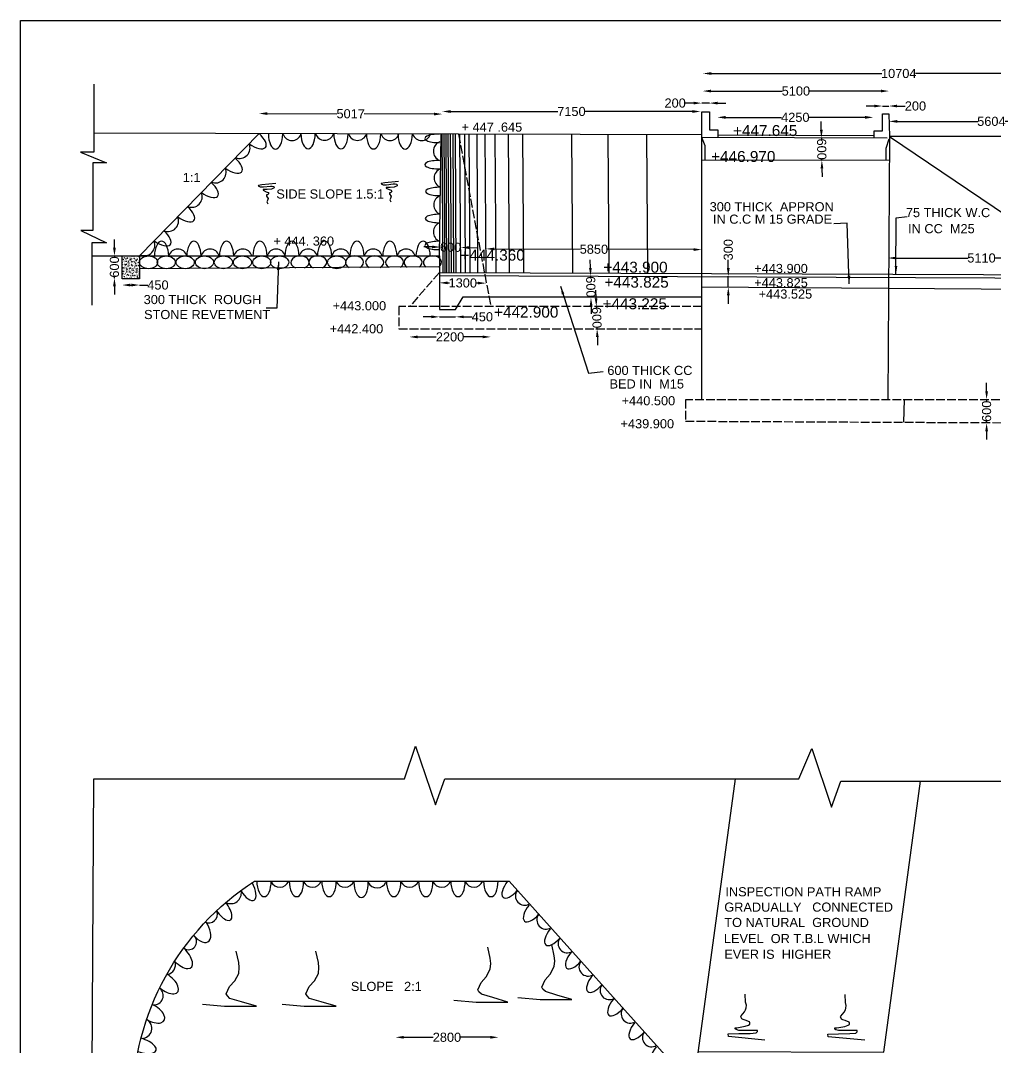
# Model space of a CAD drawing. Header units: millimetres. Extents: x 2190 to 106200, y 4148 to 77390.
# Drawn here: x 2190 to 28872, y 49282 to 77390 of the extents above; entities that cross this region are included whole.
import ezdxf

# ---------------------------------------------------------------- set-up
doc = ezdxf.new("R2010")
doc.units = ezdxf.units.MM
doc.linetypes.add('ACAD_ISO02W100', pattern=[15, 12, -3])
for name, color, linetype in [('DIM', 7, 'Continuous'), ('DWG', 7, 'Continuous'), ('TEXT', 7, 'Continuous')]:
    doc.layers.add(name, color=color, linetype=linetype)
doc.styles.get("Standard").update_dxf_attribs({"font": 'arial.ttf'})
doc.dimstyles.new('ISO-25', dxfattribs={"dimtxt": 250, "dimasz": 225, "dimexe": 1.25, "dimexo": 0.625, "dimtad": 0, "dimdec": 0, "dimtxsty": 'Standard', "dimcen": 2.5, "dimse1": 1, "dimse2": 1, "dimadec": 0, "dimazin": 0, "dimtfac": 1, "dimtdec": 0, "dimtmove": 0, "dimatfit": 3, "dimfxl": 1, "dimarcsym": 0})

# ---------------------------------------------------------------- blocks, each defined once
blk = doc.blocks.new('*D1')
at = {"layer": 'Defpoints', "color": 0, "transparency": 16777216}
for p in [(4971, 70948), (4760, 70340), (4971, 70340)]:
    blk.add_point(p, dxfattribs=at)
at = {"layer": 'DIM', "color": 0, "lineweight": -2, "transparency": 16777216}
for p, q in [((4760, 71173), (4760, 71398)), ((4760, 70948), (4760, 70921)), ((4760, 70340), (4760, 70367)), ((4760, 70115), (4760, 69890))]:
    blk.add_line(p, q, dxfattribs=at)
at = {"layer": 'DIM', "color": 0, "transparency": 16777216}
for points in [[(4722, 71173), (4798, 71173), (4760, 70948)], [(4722, 70115), (4798, 70115), (4760, 70340)]]:
    blk.add_solid(points, dxfattribs=at)
at = {"layer": 'DIM', "color": 0, "transparency": 16777216, "insert": (4760, 70644), "char_height": 250, "attachment_point": 5, "rotation": 90}
blk.add_mtext('600', dxfattribs=at)
blk = doc.blocks.new('*D2')
at = {"layer": 'Defpoints', "color": 0, "transparency": 16777216}
for p in [(4971, 70324), (5445, 70324), (5445, 70150)]:
    blk.add_point(p, dxfattribs=at)
at = {"layer": 'DIM', "color": 0, "lineweight": -2, "transparency": 16777216}
for p, q in [((5196, 70150), (5220, 70150)), ((5445, 70150), (5670, 70150))]:
    blk.add_line(p, q, dxfattribs=at)
at = {"layer": 'DIM', "color": 0, "transparency": 16777216}
for points in [[(5196, 70188), (5196, 70112), (4971, 70150)], [(5220, 70188), (5220, 70112), (5445, 70150)]]:
    blk.add_solid(points, dxfattribs=at)
at = {"layer": 'DIM', "color": 0, "transparency": 16777216, "insert": (5951, 70150), "char_height": 250, "attachment_point": 5}
blk.add_mtext('450', dxfattribs=at)
blk = doc.blocks.new('*D3')
at = {"layer": 'Defpoints', "color": 0, "transparency": 16777216}
for p in [(13655, 70250), (14931, 70202), (14932, 70240)]:
    blk.add_point(p, dxfattribs=at)
at = {"layer": 'DIM', "color": 0, "lineweight": -2, "transparency": 16777216}
for p, q in [((13879, 70210), (13931, 70209)), ((14706, 70203), (14655, 70204))]:
    blk.add_line(p, q, dxfattribs=at)
at = {"layer": 'DIM', "color": 0, "transparency": 16777216}
for points in [[(13880, 70247), (13879, 70172), (13654, 70211)], [(14707, 70241), (14706, 70166), (14931, 70202)]]:
    blk.add_solid(points, dxfattribs=at)
at = {"layer": 'DIM', "color": 0, "transparency": 16777216, "insert": (14293, 70207), "char_height": 250, "attachment_point": 5, "rotation": 359.5662}
blk.add_mtext('1300', dxfattribs=at)
blk = doc.blocks.new('*D4')
at = {"layer": 'Defpoints', "color": 0, "transparency": 16777216}
for p in [(13655, 69481), (14097, 69481), (14097, 69280)]:
    blk.add_point(p, dxfattribs=at)
at = {"layer": 'DIM', "color": 0, "lineweight": -2, "transparency": 16777216}
for p, q in [((13430, 69280), (13205, 69280)), ((13655, 69280), (14097, 69280)), ((14322, 69280), (14547, 69280))]:
    blk.add_line(p, q, dxfattribs=at)
at = {"layer": 'DIM', "color": 0, "transparency": 16777216}
for points in [[(13430, 69318), (13430, 69242), (13655, 69280)], [(14322, 69318), (14322, 69242), (14097, 69280)]]:
    blk.add_solid(points, dxfattribs=at)
at = {"layer": 'DIM', "color": 0, "transparency": 16777216, "insert": (14829, 69280), "char_height": 250, "attachment_point": 5}
blk.add_mtext('450', dxfattribs=at)
blk = doc.blocks.new('*D5')
at = {"layer": 'Defpoints', "color": 0, "transparency": 16777216}
for p in [(12830, 68760), (15060, 68760), (15060, 68730)]:
    blk.add_point(p, dxfattribs=at)
at = {"layer": 'DIM', "color": 0, "lineweight": -2, "transparency": 16777216}
for p, q in [((13055, 68730), (13569.375, 68730)), ((14835, 68730), (14320.625, 68730))]:
    blk.add_line(p, q, dxfattribs=at)
at = {"layer": 'DIM', "color": 0, "transparency": 16777216}
for points in [[(13055, 68767.5), (13055, 68692.5), (12830, 68730)], [(14835, 68767.5), (14835, 68692.5), (15060, 68730)]]:
    blk.add_solid(points, dxfattribs=at)
at = {"layer": 'DIM', "color": 0, "transparency": 16777216, "insert": (13945, 68730), "char_height": 250, "attachment_point": 5}
blk.add_mtext('2200', dxfattribs=at)
blk = doc.blocks.new('*D6')
at = {"layer": 'Defpoints', "color": 0, "transparency": 16777216}
for p in [(17940, 69562), (17949, 69563), (17960, 68954)]:
    blk.add_point(p, dxfattribs=at)
at = {"layer": 'DIM', "color": 0, "lineweight": -2, "transparency": 16777216}
for p, q in [((17941, 69787), (17934, 70012)), ((17949, 69563), (17949, 69535)), ((17969, 68954), (17968, 68982)), ((17976, 68730), (17983, 68505))]:
    blk.add_line(p, q, dxfattribs=at)
at = {"layer": 'DIM', "color": 0, "transparency": 16777216}
for points in [[(17979, 69789), (17904, 69786), (17949, 69563)], [(18013, 68731), (17939, 68728), (17969, 68954)]]:
    blk.add_solid(points, dxfattribs=at)
at = {"layer": 'DIM', "color": 0, "transparency": 16777216, "insert": (17959, 69258), "char_height": 250, "attachment_point": 5, "rotation": 271.8838}
blk.add_mtext('600', dxfattribs=at)
blk = doc.blocks.new('*D7')
at = {"layer": 'Defpoints', "color": 0, "transparency": 16777216}
for p in [(17930, 70397), (17801, 69808), (17940, 69810)]:
    blk.add_point(p, dxfattribs=at)
at = {"layer": 'DIM', "color": 0, "lineweight": -2, "transparency": 16777216}
for p, q in [((17787, 70619), (17783, 70844)), ((17791, 70394), (17791, 70378)), ((17801, 69808), (17801, 69824)), ((17806, 69583), (17810, 69358))]:
    blk.add_line(p, q, dxfattribs=at)
at = {"layer": 'DIM', "color": 0, "transparency": 16777216}
for points in [[(17824, 70620), (17749, 70619), (17791, 70394)], [(17843, 69583), (17768, 69582), (17801, 69808)]]:
    blk.add_solid(points, dxfattribs=at)
at = {"layer": 'DIM', "color": 0, "transparency": 16777216, "insert": (17796, 70101), "char_height": 250, "attachment_point": 5, "rotation": 271.0266}
blk.add_mtext('600', dxfattribs=at)
blk = doc.blocks.new('*D8')
at = {"layer": 'Defpoints', "color": 0, "transparency": 16777216}
for p in [(20835, 71120), (14929, 71050), (20834, 71030)]:
    blk.add_point(p, dxfattribs=at)
at = {"layer": 'DIM', "color": 0, "lineweight": -2, "transparency": 16777216}
for p, q in [((15154, 71139), (17509, 71131)), ((20610, 71121), (18256, 71128))]:
    blk.add_line(p, q, dxfattribs=at)
at = {"layer": 'DIM', "color": 0, "transparency": 16777216}
for points in [[(15155, 71176), (15154, 71101), (14929, 71140)], [(20610, 71158), (20610, 71083), (20835, 71120)]]:
    blk.add_solid(points, dxfattribs=at)
at = {"layer": 'DIM', "color": 0, "transparency": 16777216, "insert": (17882, 71130), "char_height": 250, "attachment_point": 5, "rotation": 359.8072}
blk.add_mtext('5850', dxfattribs=at)
blk = doc.blocks.new('*D9')
at = {"layer": 'Defpoints', "color": 0, "transparency": 16777216}
for p in [(13680, 71150), (14236, 71140), (14237, 71180)]:
    blk.add_point(p, dxfattribs=at)
at = {"layer": 'DIM', "color": 0, "lineweight": -2, "transparency": 16777216}
for p, q in [((13456, 71194), (13231, 71198)), ((13681, 71189), (13682, 71189)), ((14237, 71180), (14236, 71180)), ((14462, 71175), (14686, 71171))]:
    blk.add_line(p, q, dxfattribs=at)
at = {"layer": 'DIM', "color": 0, "transparency": 16777216}
for points in [[(13456, 71231), (13455, 71156), (13681, 71189)], [(14462, 71213), (14461, 71138), (14237, 71180)]]:
    blk.add_solid(points, dxfattribs=at)
at = {"layer": 'DIM', "color": 0, "transparency": 16777216, "insert": (13959, 71185), "char_height": 250, "attachment_point": 5, "rotation": 358.9731}
blk.add_mtext('600', dxfattribs=at)
blk = doc.blocks.new('*D10')
at = {"layer": 'Defpoints', "color": 0, "transparency": 16777216}
for p in [(13733, 74830), (8715, 74292), (13732, 74278)]:
    blk.add_point(p, dxfattribs=at)
at = {"layer": 'DIM', "color": 0, "lineweight": -2, "transparency": 16777216}
for p, q in [((8942, 74843), (10851, 74838)), ((13508, 74831), (11599, 74836))]:
    blk.add_line(p, q, dxfattribs=at)
at = {"layer": 'DIM', "color": 0, "transparency": 16777216}
for points in [[(8942, 74881), (8942, 74806), (8717, 74844)], [(13508, 74868), (13508, 74793), (13733, 74830)]]:
    blk.add_solid(points, dxfattribs=at)
at = {"layer": 'DIM', "color": 0, "transparency": 16777216, "insert": (11225, 74837), "char_height": 250, "attachment_point": 5, "rotation": 359.8426}
blk.add_mtext('5017', dxfattribs=at)
blk = doc.blocks.new('*D11')
at = {"layer": 'Defpoints', "color": 0, "transparency": 16777216}
for p in [(13733, 74790), (20800, 74900), (20800, 74790)]:
    blk.add_point(p, dxfattribs=at)
at = {"layer": 'DIM', "color": 0, "lineweight": -2, "transparency": 16777216}
for p, q in [((13958, 74900), (16894, 74900)), ((20575, 74900), (17639, 74900))]:
    blk.add_line(p, q, dxfattribs=at)
at = {"layer": 'DIM', "color": 0, "transparency": 16777216}
for points in [[(13958, 74938), (13958, 74862), (13733, 74900)], [(20575, 74938), (20575, 74862), (20800, 74900)]]:
    blk.add_solid(points, dxfattribs=at)
at = {"layer": 'DIM', "color": 0, "transparency": 16777216, "insert": (17267, 74900), "char_height": 250, "attachment_point": 5}
blk.add_mtext('7150', dxfattribs=at)
blk = doc.blocks.new('*D12')
at = {"layer": 'Defpoints', "color": 0, "transparency": 16777216}
for p in [(20860, 75400), (25960, 75460), (25960, 75400)]:
    blk.add_point(p, dxfattribs=at)
at = {"layer": 'DIM', "color": 0, "lineweight": -2, "transparency": 16777216}
for p, q in [((21085, 75460), (23037, 75460)), ((25735, 75460), (23783, 75460))]:
    blk.add_line(p, q, dxfattribs=at)
at = {"layer": 'DIM', "color": 0, "transparency": 16777216}
for points in [[(21085, 75498), (21085, 75422), (20860, 75460)], [(25735, 75498), (25735, 75422), (25960, 75460)]]:
    blk.add_solid(points, dxfattribs=at)
at = {"layer": 'DIM', "color": 0, "transparency": 16777216, "insert": (23410, 75460), "char_height": 250, "attachment_point": 5}
blk.add_mtext('5100', dxfattribs=at)
blk = doc.blocks.new('*D13')
at = {"layer": 'Defpoints', "color": 0, "transparency": 16777216}
for p in [(20870, 75960), (31580, 75960), (31580, 75940)]:
    blk.add_point(p, dxfattribs=at)
at = {"layer": 'DIM', "color": 0, "lineweight": -2, "transparency": 16777216}
for p, q in [((21095, 75940), (25766, 75940)), ((31355, 75940), (26684, 75940))]:
    blk.add_line(p, q, dxfattribs=at)
at = {"layer": 'DIM', "color": 0, "transparency": 16777216}
for points in [[(21095, 75978), (21095, 75902), (20870, 75940)], [(31355, 75978), (31355, 75902), (31580, 75940)]]:
    blk.add_solid(points, dxfattribs=at)
at = {"layer": 'DIM', "color": 0, "transparency": 16777216, "insert": (26225, 75940), "char_height": 250, "attachment_point": 5}
blk.add_mtext('10704', dxfattribs=at)
blk = doc.blocks.new('*D14')
at = {"layer": 'Defpoints', "color": 0, "transparency": 16777216}
for p in [(20834, 75130), (20834, 74840), (21042, 74840)]:
    blk.add_point(p, dxfattribs=at)
at = {"layer": 'DIM', "color": 0, "lineweight": -2, "transparency": 16777216}
for p, q in [((20609, 75130), (20384, 75130)), ((21042, 75130), (20834, 75130)), ((21267, 75130), (21492, 75130))]:
    blk.add_line(p, q, dxfattribs=at)
at = {"layer": 'DIM', "color": 0, "transparency": 16777216}
for points in [[(20609, 75168), (20609, 75092), (20834, 75130)], [(21267, 75168), (21267, 75092), (21042, 75130)]]:
    blk.add_solid(points, dxfattribs=at)
at = {"layer": 'DIM', "color": 0, "transparency": 16777216, "insert": (20106, 75130), "char_height": 250, "attachment_point": 5}
blk.add_mtext('200', dxfattribs=at)
blk = doc.blocks.new('*D15')
at = {"layer": 'Defpoints', "color": 0, "transparency": 16777216}
for p in [(21260, 74670), (25530, 74740), (25530, 74670)]:
    blk.add_point(p, dxfattribs=at)
at = {"layer": 'DIM', "color": 0, "lineweight": -2, "transparency": 16777216}
for p, q in [((21485, 74740), (23016, 74740)), ((25305, 74740), (23774, 74740))]:
    blk.add_line(p, q, dxfattribs=at)
at = {"layer": 'DIM', "color": 0, "transparency": 16777216}
for points in [[(21485, 74778), (21485, 74702), (21260, 74740)], [(25305, 74778), (25305, 74702), (25530, 74740)]]:
    blk.add_solid(points, dxfattribs=at)
at = {"layer": 'DIM', "color": 0, "transparency": 16777216, "insert": (23395, 74740), "char_height": 250, "attachment_point": 5}
blk.add_mtext('4250', dxfattribs=at)
blk = doc.blocks.new('*D16')
at = {"layer": 'Defpoints', "color": 0, "transparency": 16777216}
for p in [(25954, 75050), (25780, 74836), (25954, 74836)]:
    blk.add_point(p, dxfattribs=at)
at = {"layer": 'DIM', "color": 0, "lineweight": -2, "transparency": 16777216}
for p, q in [((25555, 75050), (25330, 75050)), ((25780, 75050), (25954, 75050)), ((26179, 75050), (26404, 75050))]:
    blk.add_line(p, q, dxfattribs=at)
at = {"layer": 'DIM', "color": 0, "transparency": 16777216}
for points in [[(25555, 75088), (25555, 75012), (25780, 75050)], [(26179, 75088), (26179, 75012), (25954, 75050)]]:
    blk.add_solid(points, dxfattribs=at)
at = {"layer": 'DIM', "color": 0, "transparency": 16777216, "insert": (26682, 75050), "char_height": 250, "attachment_point": 5}
blk.add_mtext('200', dxfattribs=at)
blk = doc.blocks.new('*D17')
at = {"layer": 'Defpoints', "color": 0, "transparency": 16777216}
for p in [(25961, 74520), (31560, 74630), (31560, 74520)]:
    blk.add_point(p, dxfattribs=at)
at = {"layer": 'DIM', "color": 0, "lineweight": -2, "transparency": 16777216}
for p, q in [((26186, 74630), (28387, 74630)), ((31335, 74630), (29134, 74630))]:
    blk.add_line(p, q, dxfattribs=at)
at = {"layer": 'DIM', "color": 0, "transparency": 16777216}
for points in [[(26186, 74668), (26186, 74592), (25961, 74630)], [(31335, 74668), (31335, 74592), (31560, 74630)]]:
    blk.add_solid(points, dxfattribs=at)
at = {"layer": 'DIM', "color": 0, "transparency": 16777216, "insert": (28760, 74630), "char_height": 250, "attachment_point": 5}
blk.add_mtext('5604', dxfattribs=at)
blk = doc.blocks.new('*D18')
at = {"layer": 'Defpoints', "color": 0, "transparency": 16777216}
for p in [(24120, 74174), (24120, 73565), (24130, 73565)]:
    blk.add_point(p, dxfattribs=at)
at = {"layer": 'DIM', "color": 0, "lineweight": -2, "transparency": 16777216}
for p, q in [((24106, 74399), (24103, 74624)), ((24110, 74174), (24110, 74146)), ((24120, 73565), (24120, 73592)), ((24124, 73340), (24127, 73115))]:
    blk.add_line(p, q, dxfattribs=at)
at = {"layer": 'DIM', "color": 0, "transparency": 16777216}
for points in [[(24144, 74399), (24069, 74398), (24110, 74174)], [(24161, 73341), (24086, 73340), (24120, 73565)]]:
    blk.add_solid(points, dxfattribs=at)
at = {"layer": 'DIM', "color": 0, "transparency": 16777216, "insert": (24115, 73869), "char_height": 250, "attachment_point": 5, "rotation": 270.9398}
blk.add_mtext('600', dxfattribs=at)
blk = doc.blocks.new('*D50')
at = {"layer": 'Defpoints', "color": 0, "transparency": 16777216}
for p in [(28630, 67020), (28730, 67020), (28730, 66370)]:
    blk.add_point(p, dxfattribs=at)
at = {"layer": 'DIM', "color": 0, "lineweight": -2, "transparency": 16777216}
for p, q in [((28630, 67245), (28630, 67470)), ((28630, 67020), (28630, 66972)), ((28630, 66370), (28630, 66418)), ((28630, 66145), (28630, 65920))]:
    blk.add_line(p, q, dxfattribs=at)
at = {"layer": 'DIM', "color": 0, "transparency": 16777216}
for points in [[(28592, 67245), (28668, 67245), (28630, 67020)], [(28592, 66145), (28668, 66145), (28630, 66370)]]:
    blk.add_solid(points, dxfattribs=at)
at = {"layer": 'DIM', "color": 0, "transparency": 16777216, "insert": (28630, 66695), "char_height": 250, "attachment_point": 5, "rotation": 90}
blk.add_mtext('600', dxfattribs=at)
blk = doc.blocks.new('*D53')
at = {"layer": 'Defpoints', "color": 0, "transparency": 16777216}
for p in [(25930, 70880), (31050, 70890), (31050, 70880)]:
    blk.add_point(p, dxfattribs=at)
at = {"layer": 'DIM', "color": 0, "lineweight": -2, "transparency": 16777216}
for p, q in [((26155, 70890), (28117, 70890)), ((30825, 70890), (28863, 70890))]:
    blk.add_line(p, q, dxfattribs=at)
at = {"layer": 'DIM', "color": 0, "transparency": 16777216}
for points in [[(26155, 70928), (26155, 70852), (25930, 70890)], [(30825, 70928), (30825, 70852), (31050, 70890)]]:
    blk.add_solid(points, dxfattribs=at)
at = {"layer": 'DIM', "color": 0, "transparency": 16777216, "insert": (28490, 70890), "char_height": 250, "attachment_point": 5}
blk.add_mtext('5110', dxfattribs=at)
blk = doc.blocks.new('*D168')
at = {"layer": 'Defpoints', "color": 0, "transparency": 16777216}
for p in [(12450, 49490), (15270, 49560), (15270, 49490)]:
    blk.add_point(p, dxfattribs=at)
at = {"layer": 'DIM', "color": 0, "lineweight": -2, "transparency": 16777216}
for p, q in [((12675, 49560), (13484.375, 49560)), ((15045, 49560), (14235.625, 49560))]:
    blk.add_line(p, q, dxfattribs=at)
at = {"layer": 'DIM', "color": 0, "transparency": 16777216}
for points in [[(12675, 49597.5), (12675, 49522.5), (12450, 49560)], [(15045, 49597.5), (15045, 49522.5), (15270, 49560)]]:
    blk.add_solid(points, dxfattribs=at)
at = {"layer": 'DIM', "color": 0, "transparency": 16777216, "insert": (13860, 49560), "char_height": 250, "attachment_point": 5}
blk.add_mtext('2800', dxfattribs=at)
blk = doc.blocks.new('*D171')
at = {"layer": 'Defpoints', "color": 0, "transparency": 16777216}
for p in [(21560, 70390), (21610, 70390), (21610, 70090)]:
    blk.add_point(p, dxfattribs=at)
at = {"layer": 'DIM', "color": 0, "lineweight": -2, "transparency": 16777216}
for p, q in [((21560, 70615), (21560, 70840)), ((21560, 70090), (21560, 70390)), ((21560, 69865), (21560, 69640))]:
    blk.add_line(p, q, dxfattribs=at)
at = {"layer": 'DIM', "color": 0, "transparency": 16777216}
for points in [[(21522, 70615), (21598, 70615), (21560, 70390)], [(21522, 69865), (21598, 69865), (21560, 70090)]]:
    blk.add_solid(points, dxfattribs=at)
at = {"layer": 'DIM', "color": 0, "transparency": 16777216, "insert": (21560, 71116), "char_height": 250, "attachment_point": 5, "rotation": 90}
blk.add_mtext('300', dxfattribs=at)

msp = doc.modelspace()

# ---------------------------------------------------------------- hatches: boundary and pattern name
at = {"layer": 'DWG'}
h = msp.add_hatch(dxfattribs=at)
h.set_pattern_fill('AR-CONC', color=256, scale=0.5)
h.paths.add_polyline_path([(5444.6, 70948.3), (4971.4, 70948.3), (4971.4, 70323.9), (5444.6, 70323.9)])

# ---------------------------------------------------------------- linework, layer by layer
msp.add_lwpolyline([(106200, 4148.5), (2190, 4148.5), (2190, 77390), (106200, 77390)], close=True)
for points in [[(4193.3, 75648.6), (4193.3, 73786.3), (3828.8, 73786.3), (4543.8, 73492.3), (4165.2, 73492.3), (4165.2, 71644), (3842.8, 71644), (4543.8, 71308), (4137.2, 71308), (4137.2, 69599.8)], [(20834.5, 74258.9), (20834.5, 74887.1), (21041.8, 74887.1), (21041.8, 74396.5), (21272.1, 74396.5), (21272.1, 74185.2)], [(25554.5, 74168), (25554.5, 74371), (25779.6, 74371), (25779.6, 74836), (25953.5, 74836), (25967.7, 74218.4)], [(20834.5, 67010.5), (20834.5, 74258.9), (4193.3, 74304.7)], [(8715.2, 74292.2), (5444.6, 70948.3), (5444.6, 70323.9), (4971.4, 70323.9), (4971.4, 70948.3)], [(13654.5, 70948.3), (13704.6, 74278.5)], [(13755.7, 70495.5), (13731.8, 74278.5)], [(13810.2, 70495.3), (13786.4, 74278.3)], [(13858.3, 70495.1), (13834.5, 74278.2)], [(13919.2, 70494.9), (13895.4, 74278)], [(13980.2, 70494.7), (13956.4, 74277.8)], [(14050.7, 70494.4), (14026.9, 74277.6)], [(14114.9, 70494.1), (14091, 74277.5)], [(14239.9, 70493.6), (14216.1, 74277.1)], [(14371.4, 70493.1), (14347.6, 74276.8)], [(14493.3, 70492.7), (14469.5, 74276.4)], [(14708.2, 70491.8), (14684.4, 74275.8)], [(14932.7, 70491), (14908.9, 74275.2)], [(15205.3, 70489.9), (15181.5, 74274.5)], [(15567.8, 70488.5), (15543.9, 74273.5)], [(15962.1, 70486.9), (15938.3, 74272.4)], [(17305.6, 70481.7), (17281.7, 74268.7)], [(18296.6, 70477.9), (18272.7, 74266)], [(19355.8, 70473.7), (19331.9, 74263.1)], [(25554.5, 74238.1), (21272.1, 74248.3)], [(32025.1, 69753.2), (32025.1, 70051.5), (31501.9, 70051.5), (31550, 74218.4), (25967.7, 74218.4), (25923.6, 67010.5)], [(25967.7, 74218.4), (32038.6, 70123.2)], [(25912.6, 74166.5), (20834.5, 74187)], [(20929.2, 73568.5), (20929.2, 73962.1), (20834.5, 74187)], [(25876.8, 73563.6), (25876.8, 73900.8), (25967.3, 74156.3)], [(25963.7, 73563.5), (20834.5, 73568.6)], [(9172.7, 72925.9), (8792.7, 72893.1), (8698.8, 72874.3), (8694.1, 72864.9), (8750.4, 72836.8), (8839.6, 72836.8), (9027.3, 72860.2), (9078.9, 72860.2), (9125.8, 72850.9), (9130.5, 72808.7), (9055.4, 72771.2), (8938.1, 72766.5), (8858.3, 72766.5), (8830.2, 72761.8), (8830.2, 72743.1), (8914.7, 72705.6), (8966.3, 72686.8), (8989.7, 72658.7), (8947.5, 72621.2), (8919.4, 72616.5), (8919.4, 72583.7), (8971, 72522.8), (8947.5, 72461.8), (8933.4, 72424.3), (8956.9, 72372.8)], [(12537.2, 72982.1), (12157.1, 72949.3), (12063.3, 72930.6), (12058.6, 72921.2), (12114.9, 72893.1), (12204.1, 72893.1), (12391.8, 72916.5), (12443.4, 72916.5), (12490.3, 72907.1), (12495, 72864.9), (12419.9, 72827.4), (12302.6, 72822.7), (12222.8, 72822.7), (12194.7, 72818.1), (12194.7, 72799.3), (12279.2, 72761.8), (12330.8, 72743.1), (12354.2, 72714.9), (12312, 72677.4), (12283.8, 72672.8), (12283.8, 72639.9), (12335.5, 72579), (12312, 72518.1), (12297.9, 72480.6), (12321.4, 72429)], [(4137.2, 70948.3), (13654.5, 70948.3), (13654.5, 69480.6), (14097.3, 69480.6), (14300.2, 69830.7), (20834.5, 69830.7)], [(13654.5, 70644.2), (5444.6, 70594.5)], [(13654.5, 70495.9), (31023.6, 70428.4), (31027.9, 69753.2)], [(13654.5, 70414.8), (31024, 70341.9)], [(20834.5, 70097.4), (31026.1, 70024.7)], [(26375.6, 67010.5), (26352.9, 66395.3)], [(3953.6, 13648.3), (4194.7, 56630.9), (12694.4, 56630.9), (12998.9, 57527), (13543.9, 55926), (13800.3, 56630.4), (23490, 56630.4), (23842.6, 57463.4), (24387.5, 55862.4), (24643.9, 56566.8), (39676.9, 56566.8)], [(20554.5, 22133.9), (20714, 49001.1), (21753.2, 56630.4)], [(20737.8, 49175.9), (25817.9, 49156.3), (26820.2, 56566.8)], [(14049.8, 50579.4), (14659.4, 50521), (15168.9, 50521), (15528, 50521), (15118.8, 50646.1), (14801.4, 50737.9), (14734.6, 50804.7), (14701.2, 50863.1), (14793.1, 51063.3), (14935.1, 51213.5), (15043.6, 51422.1), (15060.3, 51580.7), (15043.6, 51722.5), (14976.8, 52031.2)], [(15802.9, 50650.8), (16412.5, 50592.3), (16922, 50592.3), (17281.1, 50592.3), (16871.9, 50717.5), (16554.5, 50809.3), (16487.7, 50876), (16454.3, 50934.4), (16546.2, 51134.7), (16688.1, 51284.9), (16796.7, 51493.5), (16813.4, 51652), (16796.7, 51793.9), (16729.9, 52102.6)], [(7166.8, 50468.1), (7776.5, 50409.7), (8286, 50409.7), (8645.1, 50409.7), (8235.8, 50534.9), (7918.5, 50626.7), (7851.7, 50693.4), (7818.3, 50751.8), (7910.1, 50952.1), (8052.1, 51102.3), (8160.7, 51310.9), (8177.4, 51469.4), (8160.7, 51611.3), (8093.9, 51920)], [(9346.6, 50468.1), (9956.3, 50409.7), (10465.7, 50409.7), (10824.8, 50409.7), (10415.6, 50534.9), (10098.2, 50626.7), (10031.4, 50693.4), (9998, 50751.8), (10089.9, 50952.1), (10231.9, 51102.3), (10340.4, 51310.9), (10357.1, 51469.4), (10340.4, 51611.3), (10273.6, 51920)], [(22562.9, 49484.7), (21562, 49580.3), (21554.7, 49653.8), (21849, 49661.2), (22158.1, 49668.5), (22320, 49683.2), (22356.8, 49720), (22356.8, 49749.4), (22290.6, 49749.4), (22172.9, 49749.4), (22091.9, 49749.4), (21966.8, 49749.4), (21849, 49749.4), (21775.4, 49771.5), (21746, 49793.5), (21746, 49822.9), (21797.5, 49822.9), (22018.3, 49867), (22114, 49896.5), (22150.8, 49918.5), (22150.8, 49955.3), (22136.1, 49984.7), (22025.7, 50028.8), (21966.8, 50043.5), (21930, 50065.6), (21900.6, 50124.4), (21907.9, 50146.4), (21959.4, 50205.3), (22003.6, 50256.7), (22033, 50315.6), (22047.7, 50367), (22055.1, 50440.6), (22033, 50521.4), (22025.7, 50742)], [(25293.3, 49477.3), (24292.4, 49572.9), (24285, 49646.5), (24579.4, 49653.8), (24888.5, 49661.2), (25050.4, 49675.9), (25087.2, 49712.6), (25087.2, 49742), (25021, 49742), (24903.3, 49742), (24822.3, 49742), (24697.2, 49742), (24579.4, 49742), (24505.8, 49764.1), (24476.4, 49786.2), (24476.4, 49815.6), (24527.9, 49815.6), (24748.7, 49859.7), (24844.4, 49889.1), (24881.2, 49911.2), (24881.2, 49947.9), (24866.5, 49977.3), (24756.1, 50021.4), (24697.2, 50036.2), (24660.4, 50058.2), (24630.9, 50117), (24638.3, 50139.1), (24689.8, 50197.9), (24734, 50249.4), (24763.4, 50308.2), (24778.1, 50359.7), (24785.5, 50433.2), (24763.4, 50514.1), (24756.1, 50734.7)]]:
    msp.add_lwpolyline(points, dxfattribs=at)
at = {"layer": 'DWG', "linetype": 'ACAD_ISO02W100', "ltscale": 20}
for points in [[(14177.1, 74277.2), (15058.5, 69562.3)], [(13654.5, 70495.9), (12838.9, 69562.3)], [(20834.5, 69562.3), (12539.3, 69562.3), (12539.3, 68954.2), (20834.5, 68954.2)], [(29290, 67010.5), (20387.8, 67010.5), (20387.8, 66424), (29290, 66381.2)]]:
    msp.add_lwpolyline(points, dxfattribs=at)
at = {"layer": 'DWG'}
for points in [[(20653.3, 38769.3), (14783.6, 41677.7), (8514.5, 41628.9, -0.5401423), (8589, 53832.4, -0.29526)], [(8589, 53832.4), (15564.8, 53832.4), (20389.2, 48452.6), (8439.2, 48452.6, 0.8711109), (8420.9, 46921.1, 0.0748848)]]:
    msp.add_lwpolyline(points, format="xyb", dxfattribs=at)
for centre, radius, start, end in [((9621.3, 74361.6), 257.7, 198.2976, 341.38757), ((10512, 74368.9), 257.7, 198.2976, 341.38757), ((11411.6, 74366.4), 257.7, 198.2976, 341.38757), ((12303.5, 74364), 257.7, 198.2976, 341.38757), ((13168, 74361.6), 257.7, 198.2976, 341.38757), ((8182.2, 73904.9), 288.6, 248.08977, 23.18048), ((13761.9, 73814.6), 274.1, 109.98488, 248.29313), ((7526.8, 73234.8), 288.6, 248.08977, 23.18048), ((13784.1, 73081.2), 274.1, 109.98488, 248.29313), ((6872.9, 72566.3), 288.6, 248.08977, 23.18048), ((13773, 72341.4), 274.1, 109.98488, 248.29313), ((6225.8, 71904.6), 288.6, 248.08977, 23.18048), ((13761.9, 71603.2), 274.1, 109.98488, 248.29313), ((5578.2, 71242.5), 288.6, 248.08977, 23.18048), ((6493.1, 70876.9), 257, 16.13864, 163.86136), ((7378, 70876.9), 257, 16.13864, 163.86136), ((8272.1, 70876.9), 257, 16.13864, 163.86136), ((9185.9, 70876.9), 257, 16.13864, 163.86136), ((10063, 70876.9), 257, 16.13864, 163.86136), ((10953.8, 70876.9), 257, 16.13864, 163.86136), ((11841.3, 70876.9), 257, 16.13864, 163.86136), ((12741.5, 70876.9), 257, 16.13864, 163.86136), ((9286, 53933.7), 264.2, 205.49213, 337.45296), ((10176, 53933.7), 264.2, 205.49213, 337.45296), ((11066, 53933.7), 264.2, 205.49213, 337.45296), ((11946, 53911.3), 264.2, 205.49213, 337.45296), ((12836, 53933.7), 264.2, 205.49213, 337.45296), ((13716, 53933.7), 264.2, 205.49213, 337.45296), ((14596, 53933.7), 264.2, 205.49213, 337.45296), ((7942.9, 53508.7), 291.3, 242.54122, 10.1165), ((15989, 53428.5), 254.4, 142.33003, 301.43916), ((7333, 52933.6), 243.1, 247.6845, 16.85165), ((16575, 52775), 254.4, 142.33003, 301.43916), ((6789.2, 52176.6), 218.1, 235.73026, 45.44555), ((17156.1, 52127), 254.4, 142.33003, 301.43916), ((6154.6, 51551.2), 275.2, 281.87868, 16.38873), ((17728.3, 51489), 254.4, 142.33003, 301.43916), ((5846.3, 50700.4), 250.5, 263.00542, 54.02652), ((18305.4, 50845.4), 254.4, 142.33003, 301.43916), ((18882.1, 50202.4), 254.4, 142.33003, 301.43916), ((5510.9, 49805.3), 274.7, 269.19814, 61.61452), ((19463.7, 49553.8), 254.4, 142.33003, 301.43916)]:
    msp.add_arc(centre, radius, start, end, dxfattribs=at)
for centre, major_axis, ratio, start_param, end_param in [((8548.3, 74182.7), (350.1, -259.8), 0.4407172, 4.7511794, 7.6948823), ((9169.3, 74300), (0, -427.9), 0.4611872, 4.7548573, 7.8089792), ((10059.9, 74307.2), (0, -427.9), 0.4611872, 4.7548573, 7.8089792), ((10959.6, 74304.8), (0, -427.9), 0.4611872, 4.7548573, 7.8089792), ((11851.5, 74302.3), (0, -427.9), 0.4611872, 4.7548573, 7.8089792), ((12715.9, 74300), (0, -427.9), 0.4611872, 4.7548573, 7.8089792), ((13632.3, 74164.2), (-378, 0), 0.3043486, 4.6375393, 7.9196837), ((7892.9, 73512.7), (350.1, -259.8), 0.4407172, 4.7511794, 7.6948823), ((13632.3, 73445.2), (-378, 0), 0.3043486, 4.6375393, 7.9196837), ((7239, 72844.1), (350.1, -259.8), 0.4407172, 4.7511794, 7.6948823), ((13654.5, 72711.8), (-378, 0), 0.3043486, 4.6375393, 7.9196837), ((6591.9, 72182.5), (350.1, -259.8), 0.4407172, 4.7511794, 7.6948823), ((13643.4, 71972), (-378, 0), 0.3043486, 4.6375393, 7.9196837), ((5944.3, 71520.4), (350.1, -259.8), 0.4407172, 4.7511794, 7.6948823), ((6049.7, 70910.9), (0, 440), 0.4482475, 4.7975156, 7.7688551), ((6934.6, 70910.9), (0, 440), 0.4482475, 4.7975156, 7.7688551), ((7828.7, 70910.9), (0, 440), 0.4482475, 4.7975156, 7.7688551), ((8742.5, 70910.9), (0, 440), 0.4482475, 4.7975156, 7.7688551), ((9619.6, 70910.9), (0, 440), 0.4482475, 4.7975156, 7.7688551), ((10510.4, 70910.9), (0, 440), 0.4482475, 4.7975156, 7.7688551), ((11397.9, 70910.9), (0, 440), 0.4482475, 4.7975156, 7.7688551), ((12298.1, 70910.9), (0, 440), 0.4482475, 4.7975156, 7.7688551), ((13208.6, 70910.9), (0, 440), 0.4482475, 4.7975156, 7.7688551), ((13632.3, 71233.8), (-378, 0), 0.3043486, 4.6375393, 7.9196837), ((9837.5, 70772.8), (-247.7, -0.7), 0.7085331, 2.1022723, 7.3314206), ((10325, 70772.8), (-247.7, -0.7), 0.7085331, 2.1347792, 7.2989137), ((11331, 70772.8), (-247.7, -0.7), 0.7085331, 2.1970564, 7.2366366), ((11881.9, 70772.8), (-247.7, -0.7), 0.7085331, 2.2289451, 7.2047478), ((12427, 70772.8), (-247.7, -0.7), 0.7085331, 2.2592514, 7.1744415), ((12932.9, 70772.8), (-247.7, -0.7), 0.7085331, 2.2863953, 7.1472976), ((13461.2, 70772.8), (-247.7, -0.7), 0.7085331, 2.3138612, 7.1198317), ((8360, 53710), (220, -400), 0.4133102, 4.8198838, 7.8352671), ((8850, 53835), (10, -425), 0.4640932, 4.7075419, 7.8369899), ((9740, 53835), (10, -425), 0.4640932, 4.7075419, 7.8369899), ((10630, 53835), (10, -425), 0.4640932, 4.7075419, 7.8369899), ((11510, 53812.6), (10, -425), 0.4640932, 4.7075419, 7.8369899), ((12400, 53835), (10, -425), 0.4640932, 4.7075419, 7.8369899), ((13280, 53835), (10, -425), 0.4640932, 4.7075419, 7.8369899), ((14160, 53835), (10, -425), 0.4640932, 4.7075419, 7.8369899), ((15060, 53835), (10, -425), 0.4640932, 4.7075419, 7.8369899), ((15660, 53715), (-260, -325), 0.4366326, 4.7003799, 7.7997003), ((7700, 53110), (240, -340), 0.4105986, 4.6835215, 7.9789466), ((16246.1, 53061.5), (-260, -325), 0.4366326, 4.7003799, 7.7997003), ((7075, 52560), (255, -380), 0.535813, 4.9102593, 7.933992), ((16827.2, 52413.5), (-260, -325), 0.4366326, 4.7003799, 7.7997003), ((6540, 51815), (320, -345), 0.4613307, 4.7930373, 7.9820081), ((17399.3, 51775.4), (-260, -325), 0.4366326, 4.7003799, 7.7997003), ((6150, 51065), (340, -265), 0.4938748, 4.6512676, 8.0920583), ((17976.5, 51131.8), (-260, -325), 0.4366326, 4.7003799, 7.7997003), ((18553.1, 50488.8), (-260, -325), 0.4366326, 4.7003799, 7.7997003), ((5755, 50235), (365, -215), 0.5185336, 4.7068403, 8.0428472), ((19134.7, 49840.3), (-260, -325), 0.4366326, 4.7003799, 7.7997003), ((5470, 49345), (430, -145), 0.4141775, 4.6984771, 7.9489319), ((19725.8, 49181.2), (-260, -325), 0.4366326, 4.7003799, 7.7997003)]:
    msp.add_ellipse(centre, major_axis=major_axis, ratio=ratio, start_param=start_param, end_param=end_param, dxfattribs=at)
for centre in [(5695.2, 70772.8), (6178.5, 70772.8), (6695.6, 70772.8), (7223.9, 70772.8), (7741, 70772.8), (8263.7, 70772.8), (8792.1, 70772.8), (9281, 70772.8), (10842.1, 70772.8)]:
    msp.add_ellipse(centre, major_axis=(-247.7, -0.7), ratio=0.7085331, dxfattribs=at)

# ---------------------------------------------------------------- texts
at = {"layer": 'TEXT'}
for s, height, p in [('+ 447 .645', 250, (14260, 74348.5)), ('+447.645', 300, (21690, 74228.5)), ('+446.970', 300, (21090, 73518.5)), ('1:1', 250, (6630, 72968.5)), ('SIDE SLOPE 1.5:1', 250, (9190, 72518.5)), ('300 THICK  APPRON', 250, (21050, 72168.5)), ('75 THICK W.C', 250, (26420, 72008.5)), ('IN C.C M 15 GRADE', 250, (21140, 71828.5)), ('IN CC  M25', 250, (26480, 71568.5)), ('+ 444. 360', 250, (9110, 71228.5)), ('+444.360', 300, (14230, 70818.5)), ('+443.900', 300, (18140, 70488.5)), ('+443.900', 250, (22270, 70478.5)), ('+443.825', 300, (18170, 70078.5)), ('+443.825', 250, (22270, 70088.5)), ('+443.525', 250, (22390, 69778.5)), ('300 THICK  ROUGH', 250, (5560, 69628.5)), ('+443.000', 250, (10730, 69458.5)), ('+443.225', 300, (18120, 69488.5)), ('STONE REVETMENT', 250, (5570, 69218.5)), ('+442.900', 300, (15150, 69258.5)), ('+442.400', 250, (10650, 68828.5)), ('600 THICK CC', 250, (18250, 67688.5)), ('BED IN  M15', 250, (18310, 67318.5)), ('+440.500', 250, (18640, 66858.5)), ('+439.900', 250, (18610, 66228.5)), ('INSPECTION PATH RAMP', 250, (21480, 53418.5)), ('GRADUALLY   CONNECTED', 250, (21450, 52998.5)), ('TO NATURAL  GROUND', 250, (21450, 52578.5)), ('LEVEL  OR T.B.L WHICH', 250, (21440, 52138.5)), ('EVER IS  HIGHER', 250, (21450, 51708.5)), ('SLOPE   2:1', 250, (11230, 50828.5))]:
    msp.add_text(s, height=height, dxfattribs=at).set_placement(p)

# ---------------------------------------------------------------- dimensions: what is measured, and where the dimension line sits
at = {"layer": 'DIM'}
for p1, p2, distance, text, picture, middle in [((20870, 75960), (31580, 75960), -20, '10704', '*D13', (26225, 75940)), ((13733.4, 74790), (20800, 74790), 110, '7150', '*D11', (17266.7, 74900)), ((21041.8, 74840), (20834.5, 74840), -290, '200', '*D14', (20106, 75130)), ((25779.6, 74836), (25953.5, 74836), 214, '200', '*D16', (26682, 75050)), ((21260, 74670), (25530, 74670), 70, '4250', '*D15', (23395, 74740)), ((25960.8, 74519.8), (31560, 74519.8), 110.2, '5604', '*D17', (28760.4, 74630)), ((24120, 74173.7), (24130, 73565.3), -10, '600', '*D18', (24115, 73869.4)), ((4971.4, 70948.3), (4971.4, 70340), -211.4, '600', '*D1', (4760, 70644.2)), ((13680, 71150), (14235.8, 71140), 39.5, '600', '*D9', (13958.6, 71184.5)), ((14929.2, 71049.9), (20834.5, 71030), 89.8, '5850', '*D8', (17882.1, 71129.7)), ((17929.9, 70396.9), (17940.5, 69810), -139, '600', '*D7', (17796.2, 70101)), ((25930, 70880), (31050, 70880), 10, '5110', '*D53', (28490, 70890)), ((4971.4, 70323.9), (5444.6, 70323.9), -173.9, '450', '*D2', (5951, 70150)), ((13654.5, 70250), (14931.8, 70240.3), -38.6, '1300', '*D3', (14292.9, 70206.6)), ((17960, 68954.2), (17940, 69562.3), -8.6, '600', '*D6', (17958.6, 69258.5)), ((13654.5, 69480.6), (14097.3, 69480.6), -200.6, '450', '*D4', (14828.7, 69280)), ((12830, 68760), (15060, 68760), -30, '2200', '*D5', (13945, 68730)), ((28730, 66370), (28730, 67020), 100, '600', '*D50', (28630, 66695)), ((12450, 49490), (15270, 49490), 70, '2800', '*D168', (13860, 49560))]:
    dim = msp.add_aligned_dim(p1=p1, p2=p2, distance=distance, text=text, dimstyle='ISO-25', dxfattribs=at)
    dim.commit()
    dim.dimension.update_dxf_attribs({"geometry": picture, "text_midpoint": middle})
for p1, p2, distance, picture, middle in [((20860, 75400), (25960, 75400), 60, '*D12', (23410, 75460)), ((8715.2, 74292.2), (13731.8, 74278.5), 551.6, '*D10', (11225, 74836.9)), ((21610, 70090), (21610, 70390), 50, '*D171', (21560, 71116.3))]:
    dim = msp.add_aligned_dim(p1=p1, p2=p2, distance=distance, dimstyle='ISO-25', dxfattribs=at)
    dim.commit()
    dim.dimension.update_dxf_attribs({"geometry": picture, "text_midpoint": middle})

# ---------------------------------------------------------------- leaders
at = {"layer": 'TEXT'}
for points in [[(26149.9, 70447.3), (26150, 71990), (26460, 72030)], [(24870, 70180), (24810, 71840), (24450, 71830)], [(9250, 70790), (9200, 69520), (8910, 69520)], [(16970, 70120), (17730, 67740), (18140, 67780)]]:
    msp.add_leader(points, dimstyle='ISO-25', override={"dimgap": 0.625, "dimtad": 0}, dxfattribs=at)

doc.saveas('drawing.dxf')
